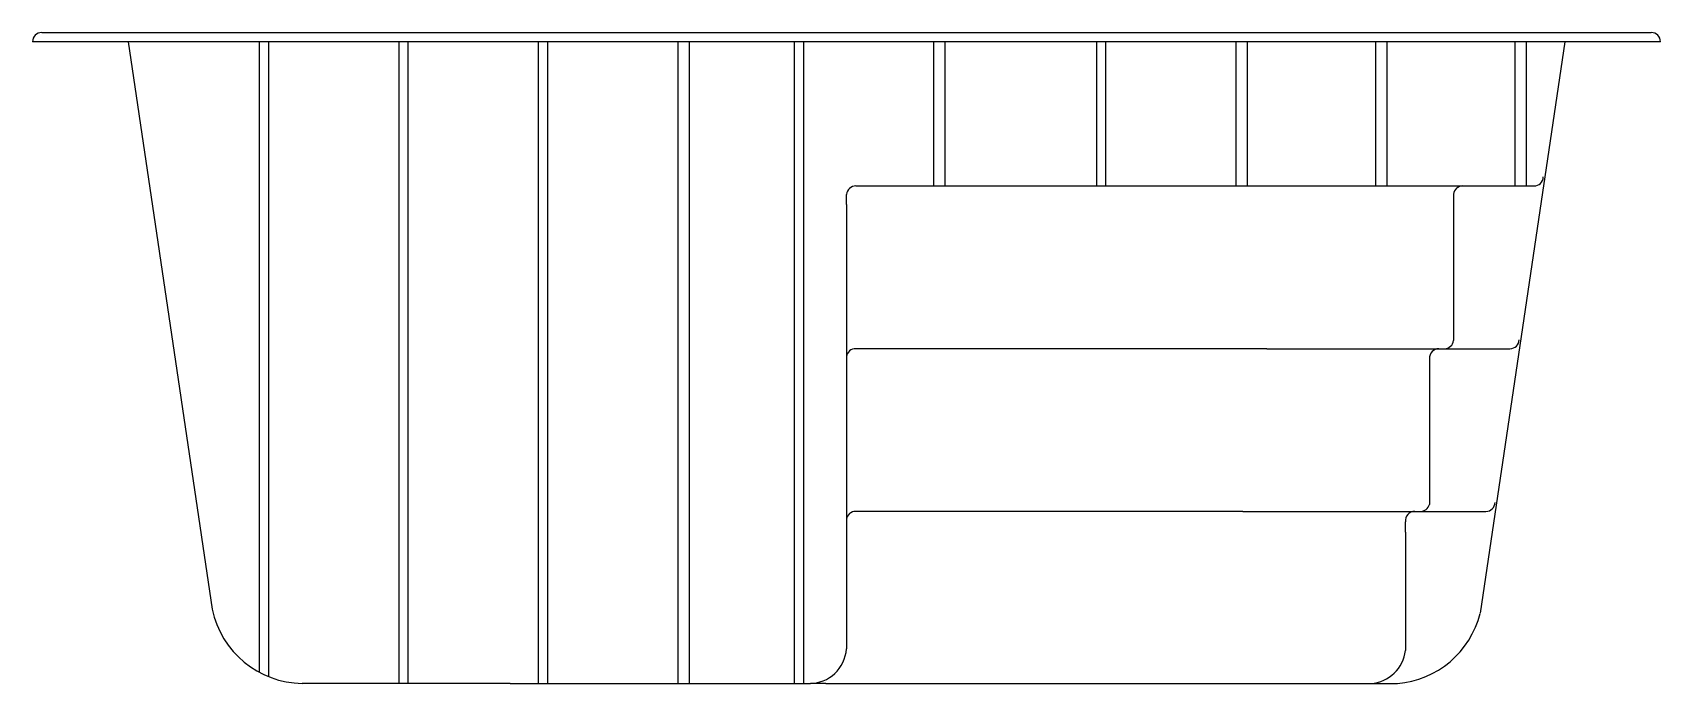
# Model space of a CAD drawing. Extents: x -1084.33 to -1080.83, y 318.6 to 320.
import ezdxf

# ---------------------------------------------------------------- set-up
doc = ezdxf.new("R2010")
doc.units = 0
doc.header["$LTSCALE"] = 10
doc.header["$MEASUREMENT"] = 0
doc.layers.add('Piscinas_Fibratec', color=4, linetype='CONTINUOUS')

msp = doc.modelspace()

# ---------------------------------------------------------------- linework, layer by layer
at = {"layer": 'Piscinas_Fibratec', "color": 2}
for p, q in [((-1080.8256, 319.9763), (-1084.3256, 319.9763)), ((-1084.1226, 319.9763), (-1084.3256, 319.9763)), ((-1084.3056, 319.9963), (-1080.8456, 319.9963)), ((-1084.3056, 319.9963), (-1084.1256, 319.9963))]:
    msp.add_line(p, q, dxfattribs=at)
at = {"layer": 'Piscinas_Fibratec'}
for p, q in [((-1084.1197, 319.9763), (-1083.9392, 318.7561)), ((-1084.1197, 319.9763), (-1083.9392, 318.7561)), ((-1081.0315, 319.9763), (-1081.2133, 318.7471)), ((-1081.0315, 319.9763), (-1081.2133, 318.7471)), ((-1082.5557, 319.6663), (-1082.4256, 319.6663)), ((-1082.5557, 319.6663), (-1082.4256, 319.6663)), ((-1082.4256, 319.6663), (-1081.6203, 319.6663)), ((-1082.4256, 319.6663), (-1081.6203, 319.6663)), ((-1081.6203, 319.6663), (-1081.3703, 319.6663)), ((-1081.6203, 319.6663), (-1081.3703, 319.6663)), ((-1081.3703, 319.6663), (-1081.2703, 319.6663)), ((-1081.3703, 319.6663), (-1081.2703, 319.6663)), ((-1081.2703, 319.6663), (-1081.0974, 319.6663)), ((-1081.2703, 319.6663), (-1081.0974, 319.6663)), ((-1082.5756, 319.6264), (-1082.5756, 319.6482)), ((-1082.5756, 319.6264), (-1082.5756, 319.6482)), ((-1082.5756, 319.6264), (-1082.5756, 318.6708)), ((-1082.5756, 319.6264), (-1082.5756, 318.6708)), ((-1081.2703, 319.6485), (-1081.2703, 319.334)), ((-1081.2703, 319.6485), (-1081.2703, 319.334)), ((-1081.6721, 319.3163), (-1082.5558, 319.3163)), ((-1081.6721, 319.3163), (-1082.5558, 319.3163)), ((-1081.6721, 319.3163), (-1081.4221, 319.3163)), ((-1081.6721, 319.3163), (-1081.4221, 319.3163)), ((-1081.4221, 319.3163), (-1081.3221, 319.3163)), ((-1081.4221, 319.3163), (-1081.3221, 319.3163)), ((-1081.3221, 319.3163), (-1081.1492, 319.3163)), ((-1081.3221, 319.3163), (-1081.1492, 319.3163)), ((-1081.3221, 319.2949), (-1081.3221, 318.9814)), ((-1081.3221, 319.2949), (-1081.3221, 318.9814)), ((-1081.7238, 318.9663), (-1082.5559, 318.9663)), ((-1081.7238, 318.9663), (-1082.5559, 318.9663)), ((-1081.7238, 318.9663), (-1081.4738, 318.9663)), ((-1081.7238, 318.9663), (-1081.4738, 318.9663)), ((-1081.4738, 318.9663), (-1081.3738, 318.9663)), ((-1081.4738, 318.9663), (-1081.3738, 318.9663)), ((-1081.3738, 318.9663), (-1081.201, 318.9663)), ((-1081.3738, 318.9663), (-1081.201, 318.9663)), ((-1081.3738, 318.9218), (-1081.3738, 318.9437)), ((-1081.3738, 318.9218), (-1081.3738, 318.9437)), ((-1081.3738, 318.9218), (-1081.3738, 318.6674)), ((-1081.3738, 318.9218), (-1081.3738, 318.6674)), ((-1083.2985, 318.5963), (-1083.7456, 318.5963)), ((-1083.2985, 318.5963), (-1083.7456, 318.5963)), ((-1083.2985, 318.5963), (-1082.6532, 318.5963)), ((-1083.2985, 318.5963), (-1082.6532, 318.5963)), ((-1082.62, 318.5963), (-1082.6532, 318.5963)), ((-1082.62, 318.5963), (-1082.6532, 318.5963)), ((-1082.62, 318.5963), (-1081.3911, 318.5963)), ((-1082.62, 318.5963), (-1081.3911, 318.5963))]:
    msp.add_line(p, q, dxfattribs=at)
at = {"layer": 'Piscinas_Fibratec', "color": 1}
for p, q in [((-1083.8377, 318.6199), (-1083.8377, 319.9763)), ((-1083.8377, 318.6199), (-1083.8377, 319.9763)), ((-1083.8177, 318.6106), (-1083.8177, 319.9763)), ((-1083.8177, 318.6106), (-1083.8177, 319.9763)), ((-1083.5377, 318.5963), (-1083.5377, 319.9763)), ((-1083.5377, 318.5963), (-1083.5377, 319.9763)), ((-1083.5177, 318.5963), (-1083.5177, 319.9763)), ((-1083.5177, 318.5963), (-1083.5177, 319.9763)), ((-1083.2377, 318.5963), (-1083.2377, 319.9763)), ((-1083.2377, 318.5963), (-1083.2377, 319.9763)), ((-1083.2177, 318.5963), (-1083.2177, 319.9763)), ((-1083.2177, 318.5963), (-1083.2177, 319.9763)), ((-1082.9377, 318.5963), (-1082.9377, 319.9763)), ((-1082.9377, 318.5963), (-1082.9377, 319.9763)), ((-1082.9135, 318.5963), (-1082.9135, 319.9763)), ((-1082.9135, 318.5963), (-1082.9135, 319.9763)), ((-1082.6876, 318.5963), (-1082.6876, 319.9763)), ((-1082.6876, 318.5963), (-1082.6876, 319.9763)), ((-1082.6676, 318.5963), (-1082.6676, 319.9763)), ((-1082.6676, 318.5963), (-1082.6676, 319.9763)), ((-1082.3876, 319.6663), (-1082.3876, 319.9763)), ((-1082.3876, 319.6663), (-1082.3876, 319.9763)), ((-1082.3635, 319.6663), (-1082.3635, 319.9763)), ((-1082.3635, 319.6663), (-1082.3635, 319.9763)), ((-1082.0377, 319.6663), (-1082.0377, 319.9763)), ((-1082.0377, 319.6663), (-1082.0377, 319.9763)), ((-1082.0177, 319.6663), (-1082.0177, 319.9763)), ((-1082.0177, 319.6663), (-1082.0177, 319.9763)), ((-1081.7377, 319.6663), (-1081.7377, 319.9763)), ((-1081.7377, 319.6663), (-1081.7377, 319.9763)), ((-1081.7135, 319.6663), (-1081.7135, 319.9763)), ((-1081.7135, 319.6663), (-1081.7135, 319.9763)), ((-1081.4377, 319.6663), (-1081.4377, 319.9763)), ((-1081.4377, 319.6663), (-1081.4377, 319.9763)), ((-1081.4135, 319.6663), (-1081.4135, 319.9763)), ((-1081.4135, 319.6663), (-1081.4135, 319.9763)), ((-1081.1377, 319.6663), (-1081.1377, 319.9763)), ((-1081.1377, 319.6663), (-1081.1377, 319.9763)), ((-1081.1135, 319.6663), (-1081.1135, 319.9763)), ((-1081.1135, 319.6663), (-1081.1135, 319.9763))]:
    msp.add_line(p, q, dxfattribs=at)
at = {"layer": 'Piscinas_Fibratec', "color": 2}
for centre, start, end in [((-1084.3056, 319.9763), 90, 180), ((-1084.3056, 319.9763), 90, 180), ((-1080.8456, 319.9763), 0, 90)]:
    msp.add_arc(centre, 0.02, start, end, dxfattribs=at)
at = {"layer": 'Piscinas_Fibratec'}
for centre, radius, start, end in [((-1082.5557, 319.6463), 0.02, 90, 174.3543), ((-1082.5557, 319.6463), 0.02, 90, 174.3543), ((-1081.2504, 319.6463), 0.02, 90, 173.5955), ((-1081.2504, 319.6463), 0.02, 90, 173.5955), ((-1081.0974, 319.6863), 0.02, 270, 357.924), ((-1081.0974, 319.6863), 0.02, 270, 357.924), ((-1082.5558, 319.2963), 0.02, 90, 171.4631), ((-1082.5558, 319.2963), 0.02, 90, 171.4631), ((-1081.3021, 319.2963), 0.02, 90, 183.9044), ((-1081.3021, 319.2963), 0.02, 90, 183.9044), ((-1081.2902, 319.3363), 0.02, 270, 353.3555), ((-1081.2902, 319.3363), 0.02, 270, 353.3555), ((-1081.1492, 319.3363), 0.02, 270, 358.0627), ((-1081.1492, 319.3363), 0.02, 270, 358.0627), ((-1082.5559, 318.9463), 0.02, 90, 170.563), ((-1082.5559, 318.9463), 0.02, 90, 170.563), ((-1081.354, 318.9463), 0.02, 90, 187.3756), ((-1081.354, 318.9463), 0.02, 90, 187.3756), ((-1081.3415, 318.9863), 0.02, 270, 345.8887), ((-1081.3415, 318.9863), 0.02, 270, 345.8887), ((-1081.201, 318.9863), 0.02, 270, 358.0502), ((-1081.201, 318.9863), 0.02, 270, 358.0502), ((-1083.7433, 318.7963), 0.2, 191.5937, 269.3286), ((-1083.7433, 318.7963), 0.2, 191.5937, 269.3286), ((-1081.4073, 318.7956), 0.2, 274.6401, 345.9563), ((-1081.4073, 318.7956), 0.2, 274.6401, 345.9563), ((-1082.6554, 318.6762), 0.08, 270, 356.0684), ((-1082.6554, 318.6762), 0.08, 270, 356.0684), ((-1081.4534, 318.6761), 0.08, 273.9318, 353.7676), ((-1081.4534, 318.6761), 0.08, 273.9318, 353.7676)]:
    msp.add_arc(centre, radius, start, end, dxfattribs=at)

doc.saveas('drawing.dxf')
